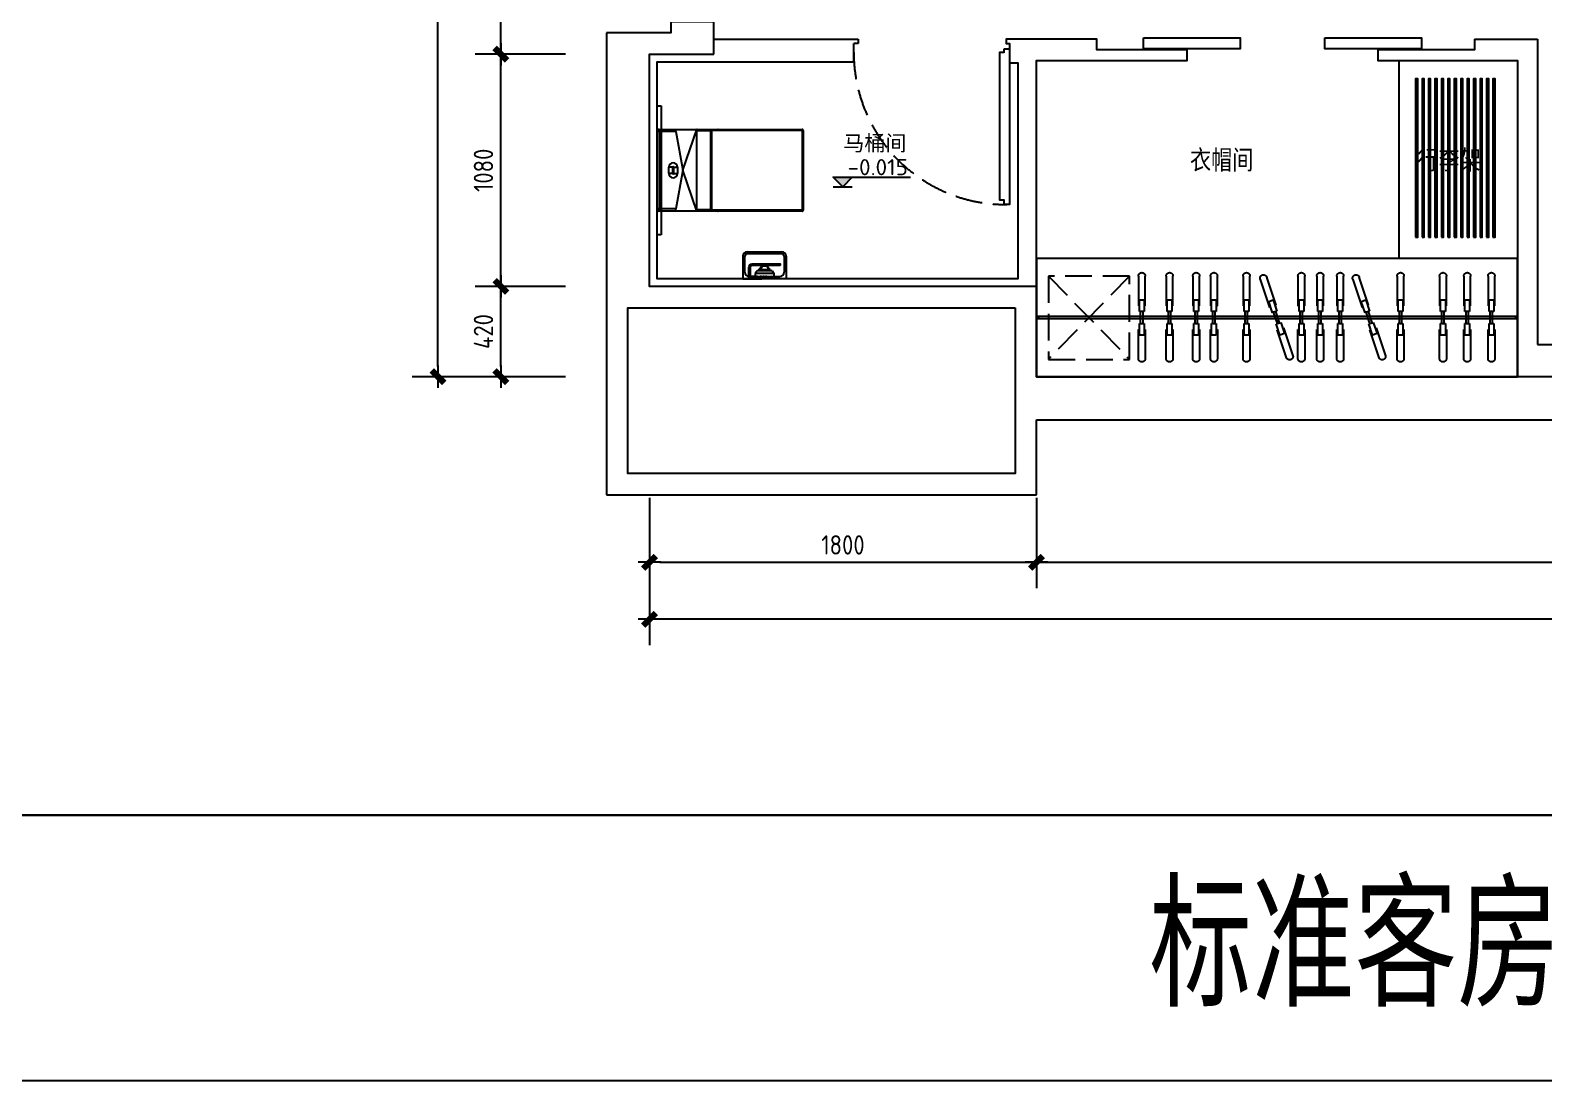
# Model space of a CAD drawing. Header units: inches. Extents: x 193953 to 255442, y -114891 to -62384.
# Drawn here: x 225028 to 232067, y -105208 to -100323 of the extents above; entities that cross this region are included whole.
import ezdxf
from ezdxf.enums import TextEntityAlignment as Align

# ---------------------------------------------------------------- set-up
doc = ezdxf.new("R2010")
doc.units = ezdxf.units.IN
doc.header["$LTSCALE"] = 500
doc.header["$MEASUREMENT"] = 0
for name, pattern in [('DASH', [0.35, 0.25, -0.1]), ('家具平面底图$0$DASH', [0.35, 0.25, -0.1]), ('家具平面底图$0$DOM-虚线', [0.35, 0.25, -0.1])]:
    doc.linetypes.add(name, pattern=pattern)
for name, color, linetype in [('0-索引文字', 50, 'Continuous'), ('F-洁具-DOM', 1, 'Continuous'), ('F-活动家私(0.25)-DOM', 2, 'Continuous'), ('SH-文字', 50, 'Continuous')]:
    doc.layers.add(name, color=color, linetype=linetype)
doc.styles.add('DOM-romans.shx', font='dim.shx')
doc.styles.add('MtXpl_', font='SIMYOU.TTF')
doc.styles.add('st', font='', dxfattribs={"width": 0.7})
doc.styles.get('st').set_extended_font_data('SimSun')
doc.dimstyles.new('DOM_DIM_1 80', dxfattribs={"dimscale": 60, "dimtxt": 1.5, "dimasz": 0.8, "dimexe": 2, "dimexo": 1.5, "dimgap": 0.6, "dimtad": 1, "dimdec": 0, "dimrnd": 5, "dimzin": 12, "dimdsep": 46, "dimtxsty": 'DOM-romans.shx', "dimblk": 'DOM_Dimension_Tick', "dimcen": 0.125, "dimclrd": 44, "dimclre": 44, "dimclrt": 50, "dimadec": 0, "dimazin": 0, "dimtfac": 1, "dimtdec": 0, "dimtix": 1, "dimtmove": 2, "dimatfit": 3, "dimldrblk": 'DOM_Leader_Arrow', "dimfxl": 0, "dimtvp": 1, "dimtolj": 1, "dimtzin": 0, "dimarcsym": 0})

# ---------------------------------------------------------------- blocks, each defined once
blk = doc.blocks.new('家具平面底图$0$A$C24926126')
at = {"color": 250, "linetype": '家具平面底图$0$DOM-虚线', "ltscale": 100}
for p, q in [((-192.5, 15.9, 0.9), (-55, 15.9, 0.9)), ((-192.5, 15.9), (-55, 15.9)), ((-192.5, 15.9), (-55, 15.9)), ((-192.5, 15.9, 0.9), (-55, 15.9, 0.9)), ((-82.5, 11, 0.9), (-82.5, -11, 0.9)), ((-27.5, 11, 0.9), (-82.5, 11, 0.9)), ((-82.5, 11), (-82.5, -11)), ((-27.5, 11), (-82.5, 11)), ((-82.5, 11), (-82.5, -11)), ((-27.5, 11), (-82.5, 11)), ((-82.5, 11, 0.9), (-82.5, -11, 0.9)), ((-27.5, 11, 0.9), (-82.5, 11, 0.9)), ((-55, 15.9, 0.9), (-55, 11, 0.9)), ((-55, 15.9), (-55, 11)), ((-55, 15.9), (-55, 11)), ((-55, 15.9, 0.9), (-55, 11, 0.9)), ((-27.5, 5.5, 0.9), (-27.5, 11, 0.9)), ((-27.5, 5.5), (-27.5, 11)), ((-27.5, 5.5), (-27.5, 11)), ((-27.5, 5.5, 0.9), (-27.5, 11, 0.9)), ((-27.5, -5.5, 0.9), (-27.5, 5.5, 0.9)), ((-27.5, -5.5), (-27.5, 5.5)), ((27.5, 5.5), (-27.5, 5.5)), ((27.5, 5.5, 0.9), (-27.5, 5.5, 0.9)), ((-27.5, -5.5), (-27.5, 5.5)), ((27.5, 5.5), (-27.5, 5.5)), ((-27.5, -5.5, 0.9), (-27.5, 5.5, 0.9)), ((27.5, 5.5, 0.9), (-27.5, 5.5, 0.9)), ((82.5, 11, 0.9), (27.5, 11, 0.9)), ((82.5, 11), (27.5, 11)), ((27.5, 5.5), (27.5, 11)), ((27.5, 5.5, 0.9), (27.5, 11, 0.9)), ((27.5, 5.5), (27.5, 11)), ((27.5, 5.5, 0.9), (27.5, 11, 0.9)), ((27.5, 5.5), (27.5, -5.5)), ((27.5, 5.5, 0.9), (27.5, -5.5, 0.9)), ((27.5, 5.5), (27.5, -5.5)), ((27.5, 5.5, 0.9), (27.5, -5.5, 0.9)), ((55, 15.9, 0.9), (55, 11, 0.9)), ((192.5, 15.9, 0.9), (55, 15.9, 0.9)), ((55, 15.9), (55, 11)), ((192.5, 15.9), (55, 15.9)), ((82.5, -11, 0.9), (82.5, 11, 0.9)), ((82.5, -11), (82.5, 11)), ((-55, -15.8, 0.9), (-192.5, -15.8, 0.9)), ((-55, -15.8), (-192.5, -15.8)), ((-55, -15.8), (-192.5, -15.8)), ((-55, -15.8, 0.9), (-192.5, -15.8, 0.9)), ((-82.5, -11, 0.9), (-27.5, -11, 0.9)), ((-82.5, -11), (-27.5, -11)), ((-82.5, -11), (-27.5, -11)), ((-82.5, -11, 0.9), (-27.5, -11, 0.9)), ((-55, -11, 0.9), (-55, -15.8, 0.9)), ((-55, -11), (-55, -15.8)), ((-55, -11), (-55, -15.8)), ((-55, -11, 0.9), (-55, -15.8, 0.9)), ((-27.5, -11, 0.9), (-27.5, -5.5, 0.9)), ((-27.5, -11), (-27.5, -5.5)), ((27.5, -5.5), (-27.5, -5.5)), ((27.5, -5.5, 0.9), (-27.5, -5.5, 0.9)), ((-27.5, -11), (-27.5, -5.5)), ((27.5, -5.5), (-27.5, -5.5)), ((-27.5, -11, 0.9), (-27.5, -5.5, 0.9)), ((27.5, -5.5, 0.9), (-27.5, -5.5, 0.9)), ((27.5, -5.5), (27.5, -11)), ((27.5, -5.5, 0.9), (27.5, -11, 0.9)), ((27.5, -5.5), (27.5, -11)), ((27.5, -5.5, 0.9), (27.5, -11, 0.9)), ((27.5, -11, 0.9), (82.5, -11, 0.9)), ((27.5, -11), (82.5, -11)), ((55, -11, 0.9), (55, -15.8, 0.9)), ((55, -11), (55, -15.8)), ((55, -15.8, 0.9), (192.5, -15.8, 0.9)), ((55, -15.8), (192.5, -15.8))]:
    blk.add_line(p, q, dxfattribs=at)
blk.add_lwpolyline([(27.5, -11), (82.5, -11), (82.5, 11), (27.5, 11)], dxfattribs=at)
at = {"color": 250, "linetype": '家具平面底图$0$DOM-虚线', "ltscale": 100, "elevation": 0.9}
blk.add_lwpolyline([(27.5, -11), (82.5, -11), (82.5, 11), (27.5, 11)], dxfattribs=at)
at = {"color": 250, "linetype": '家具平面底图$0$DOM-虚线', "ltscale": 100}
blk.add_lwpolyline([(55, -11), (55, -15.8), (192.5, -15.8, 0.890447), (192.5, 15.9), (55, 15.9), (55, 11)], format="xyb", dxfattribs=at)
at = {"color": 250, "linetype": '家具平面底图$0$DOM-虚线', "ltscale": 100, "elevation": 0.9}
blk.add_lwpolyline([(55, -11), (55, -15.8), (192.5, -15.8, 0.890447), (192.5, 15.9), (55, 15.9), (55, 11)], format="xyb", dxfattribs=at)
at = {"color": 250, "linetype": '家具平面底图$0$DOM-虚线', "ltscale": 100}
for centre, start, end in [((-193.2, 0, 0.9), 87.49525, 272.50475), ((-193.2, 0), 87.49525, 272.50475), ((-193.2, 0), 87.49525, 272.50475), ((-193.2, 0, 0.9), 87.49525, 272.50475), ((190.7, 0, 0.9), 276.63327, 83.36673), ((190.7, 0), 276.63327, 83.36673)]:
    blk.add_arc(centre, 15.9, start, end, dxfattribs=at)
blk = doc.blocks.new('A$Cf8bfbec0')
at = {"layer": 'F-活动家私(0.25)-DOM', "color": 250}
for points in [[(114.2, -820.5), (104.2, -820.5), (104.2, -84.1), (114.2, -84.1)], [(144.2, -820.5), (134.2, -820.5), (134.2, -84.1), (144.2, -84.1)], [(174.2, -820.5), (164.2, -820.5), (164.2, -84.1), (174.2, -84.1)], [(204.2, -820.5), (194.2, -820.5), (194.2, -84.1), (204.2, -84.1)], [(234.2, -820.5), (224.2, -820.5), (224.2, -84.1), (234.2, -84.1)], [(264.2, -820.5), (254.2, -820.5), (254.2, -84.1), (264.2, -84.1)], [(294.2, -820.5), (284.2, -820.5), (284.2, -84.1), (294.2, -84.1)], [(324.2, -820.5), (314.2, -820.5), (314.2, -84.1), (324.2, -84.1)], [(354.2, -820.5), (344.2, -820.5), (344.2, -84.1), (354.2, -84.1)], [(384.2, -820.5), (374.2, -820.5), (374.2, -84.1), (384.2, -84.1)], [(414.2, -820.5), (404.2, -820.5), (404.2, -84.1), (414.2, -84.1)], [(444.2, -820.5), (434.2, -820.5), (434.2, -84.1), (444.2, -84.1)], [(474.2, -820.5), (464.2, -820.5), (464.2, -84.1), (474.2, -84.1)]]:
    blk.add_lwpolyline(points, close=True, dxfattribs=at)
blk = doc.blocks.new('家具平面底图$0$A$C591D7FFC')
at = {"linetype": '家具平面底图$0$DOM-虚线', "ltscale": 150}
blk.add_lwpolyline([(300, -20), (-300, -20), (-300, 0), (300, 0)], close=True, dxfattribs=at)
blk = doc.blocks.new('家具平面底图$0$A$C619B377B')
at = {"linetype": 'Continuous'}
for p, q in [((-180, 0), (180, 0)), ((-190, -185.2), (-190, -10)), ((190, -10), (190, -185.2)), ((-189.5, -186.2), (-190, -185.2)), ((-189.5, -676), (-189.5, -186.1)), ((-184.5, -185.2), (184.5, -185.2)), ((189.5, -186.2), (190, -185.2)), ((189.5, -186.1), (189.5, -676)), ((189.5, -254), (-189.5, -254)), ((185.5, -680), (-185.5, -680))]:
    blk.add_line(p, q, dxfattribs=at)
at = {"color": 8, "linetype": 'Continuous'}
for p, q in [((-180, -88.3), (-180, 0)), ((180, -88.3), (180, 0)), ((190, -10), (-190, -10)), ((-15, -55), (15, -55)), ((-15, -73), (-15, -55)), ((15, -73), (15, -55)), ((-190, -185.2), (0, -120)), ((0, -120), (-180, -88.3)), ((-15, -73), (15, -73)), ((15, -77), (-15, -77)), ((-15, -77), (-15, -95)), ((15, -95), (-15, -95)), ((180, -88.3), (0, -120)), ((0, -120), (190, -185.2)), ((15, -77), (15, -95)), ((-184.5, -250), (-184.5, -185.2)), ((184.5, -185.2), (184.5, -250)), ((-185.5, -250), (185.5, -250)), ((-185.5, -680), (-185.5, -250)), ((185.5, -680), (185.5, -250)), ((-189.5, -285), (-190, -285)), ((-190, -675), (-190, -285)), ((190, -285), (189.5, -285)), ((190, -285), (190, -675)), ((-190, -675), (-189.5, -675)), ((-189.5, -676), (189.5, -676)), ((-188.7, -679.1), (-188.4, -678.8)), ((188.4, -678.8), (188.7, -679.1)), ((189.9, -675), (190, -675))]:
    blk.add_line(p, q, dxfattribs=at)
at = {"linetype": 'Continuous'}
for centre, radius, start, end in [((-180, -10), 10, 90, 180), ((-185.5, -676), 4, 180, 270), ((185.5, -676), 4, 270, 0)]:
    blk.add_arc(centre, radius, start, end, dxfattribs=at)
at = {"color": 8, "linetype": 'Continuous'}
for centre, radius, start, end in [((180, -10), 10, 0, 90), ((-15, -75), 20, 90, 270), ((15, -75), 20, 270, 90), ((-15, -75), 2, 90, 270), ((15, -75), 2, 270, 90), ((-185.5, -254), 4, 90, 180), ((185.5, -254), 4, 0, 90), ((-185, -285), 5, 155.17913, 180), ((185, -285), 5, 0, 24.75826), ((-185, -675), 5, 180, 217.3553), ((-175, -674.8), 14.5, 191.25653, 193.3174), ((-175.6, -674.9), 13.9, 193.30813, 196.97054), ((-186.9, -676.4), 3.26, 232.02368, 236.55821), ((-183.6, -663.5), 16.5, 252.06254, 255.37073), ((-183.5, -662.9), 17.1, 255.35969, 256.56318), ((183.5, -662.9), 17.1, 283.43682, 284.64031), ((183.6, -663.5), 16.5, 284.62927, 287.93746), ((186.9, -676.4), 3.26, 303.44179, 307.97632), ((175.6, -674.9), 13.9, 343.02946, 346.69187), ((185, -675), 5, 322.62333, 0), ((175, -674.8), 14.5, 346.6826, 348.74347)]:
    blk.add_arc(centre, radius, start, end, dxfattribs=at)
at = {"color": 8, "linetype": 'Continuous', "extrusion": (0, 0, -1)}
for centre, major_axis, start_param, end_param in [((-180, -90.9), (9.99, -1.89), 3.092725, 4.663521), ((180, -90.9), (9.99, 1.89), -1.521928, 0.048868)]:
    blk.add_ellipse(centre, major_axis=major_axis, ratio=0.25825, start_param=start_param, end_param=end_param, dxfattribs=at)
at = {"linetype": 'Continuous', "extrusion": (0, 0, -1)}
for centre, start_param, end_param in [((-184.5, -186.1), 3.145147, 4.712389), ((184.5, -186.1), 4.712389, 6.279631)]:
    blk.add_ellipse(centre, major_axis=(5, 0), ratio=0.176327, start_param=start_param, end_param=end_param, dxfattribs=at)
at = {"layer": 'F-洁具-DOM'}
blk.add_blockref('家具平面底图$0$A$C591D7FFC', (0, 0), dxfattribs=at)
blk = doc.blocks.new('家具平面底图$0$dfsggag')
at = {"color": 8, "linetype": '家具平面底图$0$DOM-虚线', "ltscale": 80}
for p, q in [((-34.9, 36.8), (-42.9, 25.1)), ((-42.9, 25.1), (-42.9, 0)), ((-42.9, 25.1), (42.9, 25.1)), ((-42.9, 0), (42.9, 0)), ((-34.9, 36.8), (34.9, 36.8)), ((-27, 43.6), (-12.7, 59.3)), ((-27, 43.6), (-20.4, 42.7)), ((-27, 43.6), (-27, 36.8)), ((-11.1, 59.3), (-20.4, 42.7)), ((-20.4, 42.7), (20.4, 42.7)), ((-20.4, 42.7), (-20.4, 36.8)), ((-12.7, 59.3), (12.7, 59.3)), ((11.1, 59.3), (20.4, 42.7)), ((27, 43.6), (12.7, 59.3)), ((27, 43.6), (20.4, 42.7)), ((20.4, 42.7), (20.4, 36.8)), ((27, 43.6), (27, 36.8)), ((34.9, 36.8), (42.9, 25.1)), ((42.9, 25.1), (42.9, 0))]:
    blk.add_line(p, q, dxfattribs=at)
for points in [[(-11.3, 11.2), (-4.7, 11.2), (-4.7, 5.1), (-11.3, 5.1)], [(1.2, 11.2), (7.8, 11.2), (7.8, 5.1), (1.2, 5.1)], [(13.6, 11.2), (20.2, 11.2), (20.2, 5.1), (13.6, 5.1)]]:
    blk.add_lwpolyline(points, close=True, dxfattribs=at)
blk = doc.blocks.new('家具平面底图$0$A$C08F94FB0')
at = {"linetype": 'Continuous'}
for p, q in [((-100.5, 0), (-30.5, 0)), ((-100.5, -105), (-100.5, 0)), ((-30.5, 0), (-30.5, -7)), ((100.5, 0), (30.5, 0)), ((100.5, -105), (100.5, 0)), ((-0.5, -125), (-80.5, -125)), ((80.5, -125), (-0.5, -125))]:
    blk.add_line(p, q, dxfattribs=at)
at = {"color": 8, "linetype": 'Continuous'}
for p, q in [((-30.5, 0), (30.5, 0)), ((-91.5, -105), (-91.5, -31)), ((-0.5, -11), (-71.5, -11)), ((34.5, -11), (-36.3, -11)), ((30.5, 0), (30.5, -7)), ((34.5, -11), (71.5, -11)), ((91.5, -31), (91.5, -105)), ((-80.5, -116), (-0.5, -116)), ((-0.5, -116), (80.5, -116))]:
    blk.add_line(p, q, dxfattribs=at)
at = {"color": 8}
for p, q in [((-72.1, -116), (-72.1, -125)), ((73.5, -116), (73.5, -125))]:
    blk.add_line(p, q, dxfattribs=at)
at = {"color": 8, "linetype": 'Continuous'}
for centre, radius, start, end in [((-71.5, -31), 20, 90, 180), ((34.5, -7), 4, 180, 270), ((71.5, -31), 20, 0, 90), ((-80.5, -105), 11, 180, 270), ((80.5, -105), 11, 270, 0)]:
    blk.add_arc(centre, radius, start, end, dxfattribs=at)
at = {"linetype": 'Continuous'}
for centre, radius, start, end in [((-34.5, -7), 4, 270, 0), ((-80.5, -105), 20, 180, 270), ((80.5, -105), 20, 270, 0)]:
    blk.add_arc(centre, radius, start, end, dxfattribs=at)
blk = doc.blocks.new('家具平面底图$0$A$C2B4824DF')
for p, q in [((63.5, -57), (63.5, 72.7)), ((69.2, 73), (63.8, 73)), ((69.5, -57), (69.5, 72.7)), ((0, -13.5), (0, -72.5)), ((9.5, -13), (0.5, -13)), ((10, -73), (10, -13.5)), ((53.5, -67), (10, -67)), ((0.5, -73), (9.5, -73)), ((10, -73), (53.5, -73))]:
    blk.add_line(p, q)
at = {"color": 250}
for p, q in [((63.8, -57), (63.8, 73)), ((69.2, -57), (69.2, 73)), ((69.5, 69), (63.5, 69)), ((69.5, 66.2), (63.5, 66.2)), ((69.5, 62.1), (63.5, 62.1)), ((63.8, 65.9), (69.2, 65.9)), ((69.2, 64.9), (63.8, 64.9)), ((10, -13.5), (0, -13.5)), ((0.5, -73), (0.5, -13)), ((9.5, -73), (9.5, -13)), ((53.5, -67.3), (10, -67.3)), ((53.5, -67.3), (53.5, -67)), ((69.5, -47.1), (63.5, -47.1)), ((69.5, -51.2), (63.5, -51.2)), ((63.8, -57), (63.5, -57)), ((69.2, -49.9), (63.8, -49.9)), ((69.2, -50.9), (63.8, -50.9)), ((69.2, -57), (69.5, -57)), ((10, -72.5), (0, -72.5)), ((10, -72.7), (53.5, -72.7)), ((53.5, -72.7), (53.5, -73))]:
    blk.add_line(p, q, dxfattribs=at)
for centre, radius, start, end in [((63.8, 72.7), 0.3, 90, 180), ((69.2, 72.7), 0.3, 0, 90), ((0.5, -13.5), 0.5, 90, 180), ((9.5, -13.5), 0.5, 0, 90), ((53.5, -57), 16, 270, 0), ((53.5, -57), 10, 270, 0), ((0.5, -72.5), 0.5, 180, 270), ((9.5, -72.5), 0.5, 270, 342.30987)]:
    blk.add_arc(centre, radius, start, end)
for radius in [15.7, 10.3]:
    blk.add_arc((53.5, -57), radius, 270, 0, dxfattribs=at)
for points, start_tangent, end_tangent in [([(63.5, 66.2), (63.5, 66.1), (63.6, 66), (63.7, 65.9), (63.8, 65.9)], (0, -1), (1, 0)), ([(63.5, 65.2), (63.5, 65.1), (63.6, 65), (63.7, 64.9), (63.8, 64.9)], (0, -1), (1, 0)), ([(69.2, 65.9), (69.3, 65.9), (69.4, 66), (69.5, 66.1), (69.5, 66.2)], (1, 0), (0, 1)), ([(69.5, 65.2), (69.5, 65.1), (69.4, 65), (69.3, 64.9), (69.2, 64.9)], (0, -1), (-1, 0)), ([(63.5, -50.2), (63.5, -50.1), (63.6, -50), (63.7, -49.9), (63.8, -49.9)], (0, 1), (1, 0)), ([(63.8, -50.9), (63.7, -50.9), (63.6, -51), (63.5, -51.1), (63.5, -51.2)], (-1, 0), (0, -1)), ([(69.5, -50.2), (69.5, -50.1), (69.4, -50), (69.3, -49.9), (69.2, -49.9)], (0, 1), (-1, 0)), ([(69.5, -51.2), (69.5, -51.1), (69.4, -51), (69.3, -50.9), (69.2, -50.9)], (0, 1), (-1, 0))]:
    blk.add_spline(points, degree=3, dxfattribs=dict(at, start_tangent=start_tangent, end_tangent=end_tangent))
blk = doc.blocks.new('A$Ce1599806')
at = {"layer": 'F-洁具-DOM', "xscale": -1, "rotation": 180}
blk.add_blockref('家具平面底图$0$A$C08F94FB0', (0, 0), dxfattribs=at)
at = {"layer": 'F-洁具-DOM', "rotation": 90}
blk.add_blockref('家具平面底图$0$A$C2B4824DF', (0, 0), dxfattribs=at)
at = {"layer": 'F-洁具-DOM'}
blk.add_blockref('家具平面底图$0$dfsggag', (0, 0), dxfattribs=at)
blk = doc.blocks.new('A$Cf66d3db0')
at = {"color": 4}
blk.add_lwpolyline([(-12802.3, 7040.2), (0, 7040.2), (0, 0), (-12802.3, 0)], close=True, dxfattribs=at)
blk = doc.blocks.new('DOM_Dimension_Tick')
at = {"color": 0, "linetype": 'ByBlock'}
for p, q in [((-1.09, 0), (0, 0)), ((0, 0), (1.09, 0))]:
    blk.add_line(p, q, dxfattribs=at)
at = {"color": 0, "linetype": 'Continuous', "const_width": 0.608}
blk.add_lwpolyline([(-0.61, -0.61), (0.61, 0.61)], dxfattribs=at)
blk = doc.blocks.new('*D504')
at = {"color": 44, "lineweight": -2, "transparency": 16777216}
for p, q in [((227516.5, -101513.8), (227096.5, -101513.8)), ((227216.5, -101885.8), (227216.5, -101561.8)), ((227516.5, -101933.8), (227096.5, -101933.8))]:
    blk.add_line(p, q, dxfattribs=at)
at = {"layer": 'Defpoints', "color": 0, "transparency": 16777216}
for p in [(227216.5, -101513.8), (229707.6, -101513.8), (229707.6, -101933.8)]:
    blk.add_point(p, dxfattribs=at)
at = {"color": 44, "lineweight": -2, "transparency": 16777216, "xscale": 48, "yscale": 48, "zscale": 48}
for p, rotation in [((227216.5, -101513.8), 90), ((227216.5, -101933.8), 270)]:
    blk.add_blockref('DOM_Dimension_Tick', p, dxfattribs=dict(at, rotation=rotation))
at = {"color": 50, "transparency": 16777216, "insert": (227135.5, -101723.8), "char_height": 90, "attachment_point": 5, "rotation": 90, "style": 'DOM-romans.shx'}
blk.add_mtext('\\A1;420', dxfattribs=at)
blk = doc.blocks.new('DOM_Leader_Arrow')
at = {"color": 0, "linetype": 'ByBlock'}
blk.add_line((0, 0), (-1.5, 0), dxfattribs=at)
for points in [[(-1.29, 1), (-0.89, 1.28), (-0.36, 0), (0, 0)], [(-1.29, -1), (-0.89, -1.28), (-0.36, 0), (0, 0)]]:
    blk.add_solid(points, dxfattribs=at)
blk = doc.blocks.new('*D505')
at = {"color": 44, "lineweight": -2, "transparency": 16777216}
for p, q in [((227516.5, -100433.8), (227096.5, -100433.8)), ((227216.5, -101465.8), (227216.5, -100481.8)), ((227516.5, -101513.8), (227096.5, -101513.8))]:
    blk.add_line(p, q, dxfattribs=at)
at = {"layer": 'Defpoints', "color": 0, "transparency": 16777216}
for p in [(227216.5, -100433.8), (227907.6, -100433.8), (229707.6, -101513.8)]:
    blk.add_point(p, dxfattribs=at)
at = {"color": 44, "lineweight": -2, "transparency": 16777216, "xscale": 48, "yscale": 48, "zscale": 48}
for p, rotation in [((227216.5, -100433.8), 90), ((227216.5, -101513.8), 270)]:
    blk.add_blockref('DOM_Dimension_Tick', p, dxfattribs=dict(at, rotation=rotation))
at = {"color": 50, "transparency": 16777216, "insert": (227135.5, -100973.8), "char_height": 90, "attachment_point": 5, "rotation": 90, "style": 'DOM-romans.shx'}
blk.add_mtext('\\A1;1080', dxfattribs=at)
blk = doc.blocks.new('*D506')
at = {"color": 44, "lineweight": -2, "transparency": 16777216}
for p, q in [((227516.5, -99233.8), (227096.5, -99233.8)), ((227216.5, -100385.8), (227216.5, -99281.8)), ((227516.5, -100433.8), (227096.5, -100433.8))]:
    blk.add_line(p, q, dxfattribs=at)
at = {"layer": 'Defpoints', "color": 0, "transparency": 16777216}
for p in [(227216.5, -99233.8), (228580, -99233.8), (227907.6, -100433.8)]:
    blk.add_point(p, dxfattribs=at)
at = {"color": 44, "lineweight": -2, "transparency": 16777216, "xscale": 48, "yscale": 48, "zscale": 48}
for p, rotation in [((227216.5, -99233.8), 90), ((227216.5, -100433.8), 270)]:
    blk.add_blockref('DOM_Dimension_Tick', p, dxfattribs=dict(at, rotation=rotation))
at = {"color": 50, "transparency": 16777216, "insert": (227135.5, -99833.8), "char_height": 90, "attachment_point": 5, "rotation": 90, "style": 'DOM-romans.shx'}
blk.add_mtext('\\A1;1200', dxfattribs=at)
blk = doc.blocks.new('*D508')
at = {"color": 44, "lineweight": -2, "transparency": 16777216}
for p, q in [((227216.5, -97333.8), (226804, -97333.8)), ((226924, -101885.8), (226924, -97381.8)), ((227216.5, -101933.8), (226804, -101933.8))]:
    blk.add_line(p, q, dxfattribs=at)
at = {"layer": 'Defpoints', "color": 0, "transparency": 16777216}
for p in [(226924, -97333.8), (227306.5, -97333.8), (227306.5, -101933.8)]:
    blk.add_point(p, dxfattribs=at)
at = {"color": 44, "lineweight": -2, "transparency": 16777216, "xscale": 48, "yscale": 48, "zscale": 48}
for p, rotation in [((226924, -97333.8), 90), ((226924, -101933.8), 270)]:
    blk.add_blockref('DOM_Dimension_Tick', p, dxfattribs=dict(at, rotation=rotation))
at = {"color": 50, "transparency": 16777216, "insert": (226843, -99633.8), "char_height": 90, "attachment_point": 5, "rotation": 90, "style": 'DOM-romans.shx'}
blk.add_mtext('\\A1;4600', dxfattribs=at)
blk = doc.blocks.new('*D509')
at = {"color": 44, "lineweight": -2, "transparency": 16777216}
for p, q in [((227907.6, -102497), (227907.6, -102917)), ((229707.6, -102497), (229707.6, -102917)), ((227955.6, -102797), (229659.6, -102797))]:
    blk.add_line(p, q, dxfattribs=at)
at = {"layer": 'Defpoints', "color": 0, "transparency": 16777216}
for p in [(227907.6, -101513.8), (229707.6, -101513.8), (229707.6, -102797)]:
    blk.add_point(p, dxfattribs=at)
at = {"color": 44, "lineweight": -2, "transparency": 16777216, "xscale": 48, "yscale": 48, "zscale": 48, "rotation": 180}
blk.add_blockref('DOM_Dimension_Tick', (227907.6, -102797), dxfattribs=at)
at = {"color": 44, "lineweight": -2, "transparency": 16777216, "xscale": 48, "yscale": 48, "zscale": 48}
blk.add_blockref('DOM_Dimension_Tick', (229707.6, -102797), dxfattribs=at)
at = {"color": 50, "transparency": 16777216, "insert": (228807.6, -102716), "char_height": 90, "attachment_point": 5, "style": 'DOM-romans.shx'}
blk.add_mtext('\\A1;1800', dxfattribs=at)
blk = doc.blocks.new('*D510')
at = {"color": 44, "lineweight": -2, "transparency": 16777216}
for p, q in [((229707.6, -102497), (229707.6, -102917)), ((236907.6, -102497), (236907.6, -102917)), ((229755.6, -102797), (236859.6, -102797))]:
    blk.add_line(p, q, dxfattribs=at)
at = {"layer": 'Defpoints', "color": 0, "transparency": 16777216}
for p in [(229707.6, -101513.8), (236907.6, -101933.8), (236907.6, -102797)]:
    blk.add_point(p, dxfattribs=at)
at = {"color": 44, "lineweight": -2, "transparency": 16777216, "xscale": 48, "yscale": 48, "zscale": 48, "rotation": 180}
blk.add_blockref('DOM_Dimension_Tick', (229707.6, -102797), dxfattribs=at)
at = {"color": 44, "lineweight": -2, "transparency": 16777216, "xscale": 48, "yscale": 48, "zscale": 48}
blk.add_blockref('DOM_Dimension_Tick', (236907.6, -102797), dxfattribs=at)
at = {"color": 50, "transparency": 16777216, "insert": (233307.6, -102716), "char_height": 90, "attachment_point": 5, "style": 'DOM-romans.shx'}
blk.add_mtext('\\A1;7200', dxfattribs=at)
blk = doc.blocks.new('*D511')
at = {"color": 44, "lineweight": -2, "transparency": 16777216}
for p, q in [((227907.6, -102762), (227907.6, -103182)), ((236907.6, -102762), (236907.6, -103182)), ((236859.6, -103062), (227955.6, -103062))]:
    blk.add_line(p, q, dxfattribs=at)
at = {"layer": 'Defpoints', "color": 0, "transparency": 16777216}
for p in [(227907.6, -102583.5), (236907.6, -102583.5), (227907.6, -103062)]:
    blk.add_point(p, dxfattribs=at)
at = {"color": 44, "lineweight": -2, "transparency": 16777216, "xscale": 48, "yscale": 48, "zscale": 48, "rotation": 180}
blk.add_blockref('DOM_Dimension_Tick', (227907.6, -103062), dxfattribs=at)
at = {"color": 44, "lineweight": -2, "transparency": 16777216, "xscale": 48, "yscale": 48, "zscale": 48}
blk.add_blockref('DOM_Dimension_Tick', (236907.6, -103062), dxfattribs=at)
at = {"color": 50, "transparency": 16777216, "insert": (232407.6, -102981), "char_height": 90, "attachment_point": 5, "style": 'DOM-romans.shx'}
blk.add_mtext('\\A1;9000', dxfattribs=at)
blk = doc.blocks.new('DOM-平面标高符号')
blk.add_hatch(color=256).paths.add_polyline_path([(1.47, 1.5), (0, 0), (-1.47, 1.5)])
at = {"color": 150}
for p, q in [((-1.47, 1.5), (10.53, 1.5)), ((-1.47, 0), (1.47, 0))]:
    blk.add_line(p, q, dxfattribs=at)
blk.add_lwpolyline([(1.47, 1.5), (0, 0), (-1.47, 1.5)], close=True, dxfattribs=at)
at = {"style": 'DOM-romans.shx', "width": 0.444477}
blk.add_attdef('ELEV', text='', height=2.5, dxfattribs=at).set_placement((0.75, 1.82), (10.11, 1.82), align=Align.FIT)

msp = doc.modelspace()

# ---------------------------------------------------------------- linework, layer by layer
at = {"color": 4}
for p, q in [((227707.6, -100333.8), (227707.6, -102483.8)), ((229707.6, -101933.8), (229707.6, -101513.8)), ((236907.6, -101933.8), (229707.6, -101933.8)), ((229707.6, -102483.8), (229707.6, -102133.8)), ((229707.6, -102133.8), (236907.6, -102133.8)), ((227707.6, -102483.8), (229707.6, -102483.8))]:
    msp.add_line(p, q, dxfattribs=at)
at = {"color": 3}
for p, q in [((228207.6, -100363.8), (228877.6, -100363.8)), ((228877.6, -100363.8), (228877.6, -100383.8)), ((231744.7, -100363.8), (232038.2, -100363.8)), ((232038.2, -100363.8), (232038.2, -101783.8)), ((228857.6, -100468.8), (228857.6, -100383.8)), ((228877.6, -100383.8), (228857.6, -100383.8)), ((232038.2, -101783.8), (233133.7, -101783.8))]:
    msp.add_line(p, q, dxfattribs=at)
at = {"color": 6}
for p, q in [((227907.6, -101513.8), (227907.6, -100433.8)), ((227907.6, -100433.8), (228207.6, -100433.8)), ((229707.6, -101513.8), (227907.6, -101513.8))]:
    msp.add_line(p, q, dxfattribs=at)
at = {"color": 8, "linetype": 'DASH'}
for p, q in [((230140.5, -101465.8), (229762.8, -101853.1)), ((229762.8, -101465.8), (230140.5, -101853.1))]:
    msp.add_line(p, q, dxfattribs=at)
at = {"color": 8, "linetype": '家具平面底图$0$DASH', "ltscale": 300}
for p, q in [((231944.7, -101653.8), (229707.6, -101653.8)), ((229707.6, -101663.8), (231944.7, -101663.8))]:
    msp.add_line(p, q, dxfattribs=at)
at = {"color": 4}
for points in [[(228207.6, -100433.8), (228207.6, -100283.8), (228007.6, -100283.8), (228007.6, -100333.8), (227707.6, -100333.8)], [(229707.6, -101513.8), (227907.6, -101513.8), (227907.6, -100433.8), (228207.6, -100433.8)]]:
    msp.add_lwpolyline(points, dxfattribs=at)
at = {"color": 3}
for points in [[(229707.6, -101513.8), (229707.6, -100463.8), (230407.6, -100463.8), (230407.6, -100413.8), (229987.6, -100413.8), (229987.6, -100363.8), (229566.5, -100363.8), (229566.5, -100383.8), (229581.5, -100383.8), (229581.5, -100473.8), (229621.5, -100473.8), (229621.5, -101478.8), (227942.6, -101478.8), (227942.6, -100468.8), (228857.6, -100468.8)], [(231744.7, -100363.8), (231744.7, -100413.8), (231294.7, -100413.8), (231294.7, -100463.8), (231944.7, -100463.8), (231944.7, -101933.8)]]:
    msp.add_lwpolyline(points, dxfattribs=at)
at = {"color": 2}
for points in [[(230204.6, -100358.5), (230654.6, -100358.5), (230654.6, -100408.5), (230204.6, -100408.5)], [(231048.6, -100358.5), (231498.6, -100358.5), (231498.6, -100408.5), (231048.6, -100408.5)], [(231944.7, -101383.8), (231394.7, -101383.8), (231394.7, -100463.8), (231944.7, -100463.8)], [(231944.7, -101933.8), (231944.7, -101383.8), (229707.6, -101383.8), (229707.6, -101933.8)]]:
    msp.add_lwpolyline(points, close=True, dxfattribs=at)
at = {"color": 1}
msp.add_lwpolyline([(229556.5, -100408.8), (229581.5, -100408.8), (229581.5, -101132.8), (229556.5, -101132.8), (229556.5, -101112.8), (229536.5, -101112.8), (229536.5, -100423.8), (229556.5, -100423.8)], close=True, dxfattribs=at)
at = {"color": 8, "linetype": 'DASH'}
msp.add_lwpolyline([(230140.5, -101853.1), (230140.5, -101465.8), (229762.8, -101465.8), (229762.8, -101853.1)], close=True, dxfattribs=at)
at = {"color": 4}
for points in [[(229607.6, -101613.8), (229607.6, -102383.8), (227807.6, -102383.8), (227807.6, -101613.8)], [(224679, -103973), (240041.7, -103973), (240041.7, -105208), (224679, -105208)]]:
    msp.add_lwpolyline(points, close=True, dxfattribs=at)
at = {"color": 8, "linetype": '家具平面底图$0$DASH', "ltscale": 300}
for points in [[(229717.6, -101663.8), (229707.6, -101663.8), (229707.6, -101653.8), (229717.6, -101653.8)], [(231934.7, -101663.8), (231944.7, -101663.8), (231944.7, -101653.8), (231934.7, -101653.8)]]:
    msp.add_lwpolyline(points, close=True, dxfattribs=at)
at = {"color": 8, "linetype": 'DASH'}
msp.add_arc((229562.8, -100427.6), 705.2, 179.89629, 270.5078, dxfattribs=at)

# ---------------------------------------------------------------- block references
at = {"color": 6, "xscale": 1.2, "yscale": 1.2, "zscale": 1.2}
msp.add_blockref('A$Cf66d3db0', (240041.7, -103973), dxfattribs=at)
at = {"color": 6, "xscale": -1}
msp.add_blockref('A$Cf8bfbec0', (231944.7, -100463.8), dxfattribs=at)
at = {"color": 8, "xscale": -1}
msp.add_blockref('A$Ce1599806', (228442.6, -101478.8), dxfattribs=at)
for p, rotation in [((230197.5, -101658.8), 90), ((230326.5, -101658.8), 90), ((230450.3, -101658.8), 90), ((230532.8, -101658.8), 90), ((230684.1, -101658.8), 90), ((230824.3, -101658.7), 108.455851589497), ((230939.5, -101658.8), 90), ((231026.7, -101658.8), 90), ((231120.2, -101658.8), 90), ((231254.8, -101658.7), 108.455851589497), ((231400.7, -101658.8), 90), ((231598.2, -101658.8), 90), ((231710.8, -101658.8), 90), ((231823.3, -101658.8), 90)]:
    msp.add_blockref('家具平面底图$0$A$C24926126', p, dxfattribs=dict(at, rotation=rotation))
at = {"layer": '0-索引文字'}
ref = msp.add_blockref('DOM-平面标高符号', (228806.1, -101051.5), dxfattribs=dict(at, xscale=30, yscale=30, zscale=30))
ref.add_attrib('ELEV', '-0.015', dxfattribs={"layer": '0', "height": 75, "style": 'DOM-romans.shx', "width": 0.802779}).set_placement((228828.6, -100996.8), (229109.5, -100996.8), align=Align.FIT)
at = {"layer": 'F-洁具-DOM', "color": 6, "rotation": 90.00000000000001}
msp.add_blockref('家具平面底图$0$A$C619B377B', (227942.6, -100973.8), dxfattribs=at)

# ---------------------------------------------------------------- texts
at = {"color": 50, "insert": (228956.2, -100851.1), "char_height": 72, "attachment_point": 5, "style": 'DOM-romans.shx'}
msp.add_mtext('\\A1;{\\fSimSun|b0|i0|c134|p2;马桶间}', dxfattribs=at)
at = {"layer": '0-索引文字', "style": 'st', "width": 0.8}
for tag, p in [('衣帽间', (230568.8, -100924.9)), ('行李架', (231626.3, -100924.9))]:
    msp.add_attdef(tag, text='', height=90, dxfattribs=at).set_placement(p, align=Align.MIDDLE_CENTER)
at = {"layer": 'SH-文字', "color": 50, "style": 'MtXpl_', "width": 0.7}
msp.add_text('标准客房十五（40㎡）', height=500, dxfattribs=at).set_placement((230232.1, -104809.6))

# ---------------------------------------------------------------- dimensions: what is measured, and where the dimension line sits
at = {"color": 6}
for base, p1, p2, picture, middle in [((226924, -97333.8), (227306.5, -101933.8), (227306.5, -97333.8), '*D508', (226843, -99633.8)), ((227216.5, -99233.8), (227907.6, -100433.8), (228580, -99233.8), '*D506', (227135.5, -99833.8)), ((227216.5, -100433.8), (229707.6, -101513.8), (227907.6, -100433.8), '*D505', (227135.5, -100973.8)), ((227216.5, -101513.8), (229707.6, -101933.8), (229707.6, -101513.8), '*D504', (227135.5, -101723.8))]:
    dim = msp.add_linear_dim(base=base, p1=p1, p2=p2, angle=90, dimstyle='DOM_DIM_1 80', dxfattribs=at)
    dim.commit()
    dim.dimension.update_dxf_attribs({"geometry": picture, "text_midpoint": middle})
for base, p1, p2, picture, middle in [((229707.6, -102797), (227907.6, -101513.8), (229707.6, -101513.8), '*D509', (228807.6, -102716)), ((236907.6, -102797), (229707.6, -101513.8), (236907.6, -101933.8), '*D510', (233307.6, -102716)), ((227907.6, -103062), (236907.6, -102583.5), (227907.6, -102583.5), '*D511', (232407.6, -102981))]:
    dim = msp.add_linear_dim(base=base, p1=p1, p2=p2, dimstyle='DOM_DIM_1 80', dxfattribs=at)
    dim.commit()
    dim.dimension.update_dxf_attribs({"geometry": picture, "text_midpoint": middle})

doc.saveas('drawing.dxf')
